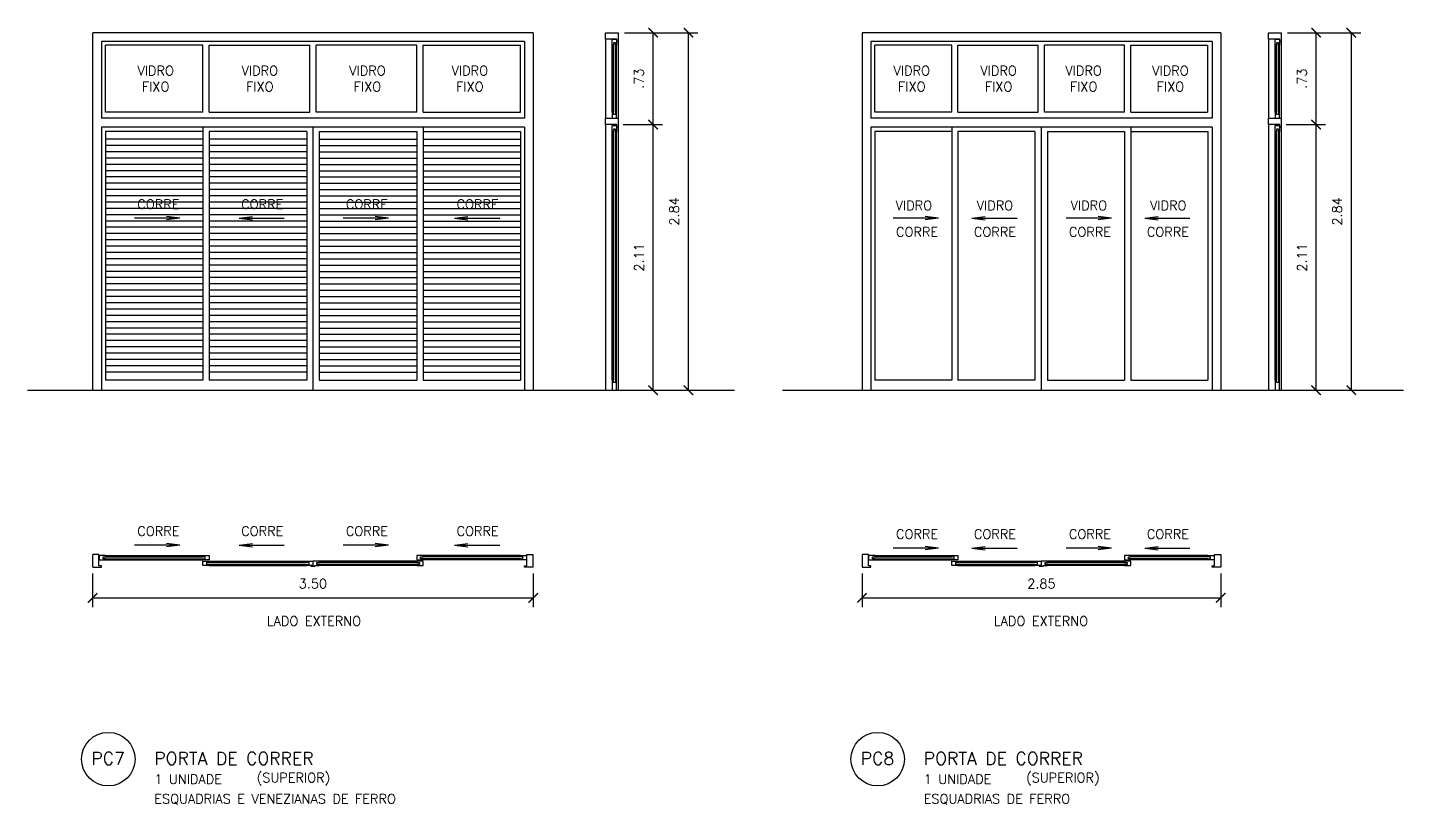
# Model space of a CAD drawing. Header units: millimetres. Extents: x 193 to 586, y 108 to 133.
# Drawn here: x 289.79 to 300.72, y 125.87 to 132.04 of the extents above; entities that cross this region are included whole.
import ezdxf

# ---------------------------------------------------------------- set-up
doc = ezdxf.new("R2010")
doc.units = ezdxf.units.MM
for name, color, linetype in [('CAIX', 2, 'Continuous'), ('CAIXN', 7, 'Continuous'), ('COTAS', 1, 'Continuous'), ('LVISTA01', 8, 'Continuous'), ('LVISTA02', 1, 'Continuous'), ('REVEST', 2, 'Continuous')]:
    doc.layers.add(name, color=color, linetype=linetype)
doc.styles.add('100-50', font='romans.shx', dxfattribs={"height": 0.125})
doc.styles.add('60-50', font='romans.shx', dxfattribs={"height": 0.075})
doc.dimstyles.new('50', dxfattribs={"dimtxt": 0.1, "dimasz": 2.5, "dimexe": 1.25, "dimexo": 0.625, "dimgap": 0.075, "dimtad": 1, "dimzin": 0, "dimdsep": 46, "dimtxsty": '60-50', "dimcen": 2.5, "dimclrt": 3, "dimadec": 0, "dimazin": 0, "dimtfac": 1, "dimtmove": 0, "dimatfit": 3, "dimfxl": 1, "dimarcsym": 0})

# ---------------------------------------------------------------- blocks, each defined once
blk = doc.blocks.new('_ARCHTICK')
at = {"color": 0, "linetype": 'ByBlock', "const_width": 0.15}
blk.add_lwpolyline([(-0.5, -0.5), (0.5, 0.5)], dxfattribs=at)
blk = doc.blocks.new('*D68')
at = {"color": 0, "linetype": 'ByBlock'}
for p, q in [((118.808, 234.075), (119.121, 234.075)), ((119.046, 231.965), (119.046, 234.075)), ((118.806, 231.965), (119.121, 231.965))]:
    blk.add_line(p, q, dxfattribs=at)
at = {"layer": 'DEFPOINTS', "color": 0, "linetype": 'ByBlock'}
for p in [(118.758, 234.075), (119.046, 234.075), (118.756, 231.965)]:
    blk.add_point(p, dxfattribs=at)
at = {"color": 0, "linetype": 'ByBlock', "xscale": 0.075, "yscale": 0.075, "zscale": 0.075}
for p, rotation in [((119.046, 234.075), 90), ((119.046, 231.965), 270)]:
    blk.add_blockref('_ARCHTICK', p, dxfattribs=dict(at, rotation=rotation))
at = {"color": 3, "linetype": 'ByBlock', "insert": (118.933, 233.02), "char_height": 0.075, "attachment_point": 5, "rotation": 90, "style": '60-50'}
blk.add_mtext('2.11', dxfattribs=at)
blk = doc.blocks.new('*D69')
at = {"color": 0, "linetype": 'ByBlock'}
for p, q in [((118.818, 234.805), (119.121, 234.805)), ((119.046, 234.075), (119.046, 234.805))]:
    blk.add_line(p, q, dxfattribs=at)
at = {"layer": 'DEFPOINTS', "color": 0, "linetype": 'ByBlock'}
for p in [(118.768, 234.805), (119.046, 234.805), (118.758, 234.075)]:
    blk.add_point(p, dxfattribs=at)
at = {"color": 0, "linetype": 'ByBlock', "xscale": 0.075, "yscale": 0.075, "zscale": 0.075}
for p, rotation in [((119.046, 234.805), 90), ((119.046, 234.075), 270)]:
    blk.add_blockref('_ARCHTICK', p, dxfattribs=dict(at, rotation=rotation))
at = {"color": 3, "linetype": 'ByBlock', "insert": (118.933, 234.44), "char_height": 0.075, "attachment_point": 5, "rotation": 90, "style": '60-50'}
blk.add_mtext('.73', dxfattribs=at)
blk = doc.blocks.new('*D70')
at = {"color": 0, "linetype": 'ByBlock'}
for p, q in [((119.096, 234.805), (119.401, 234.805)), ((119.326, 231.965), (119.326, 234.805)), ((119.096, 231.965), (119.401, 231.965))]:
    blk.add_line(p, q, dxfattribs=at)
at = {"layer": 'DEFPOINTS', "color": 0, "linetype": 'ByBlock'}
for p in [(119.046, 234.805), (119.326, 234.805), (119.046, 231.965)]:
    blk.add_point(p, dxfattribs=at)
at = {"color": 0, "linetype": 'ByBlock', "xscale": 0.075, "yscale": 0.075, "zscale": 0.075}
for p, rotation in [((119.326, 234.805), 90), ((119.326, 231.965), 270)]:
    blk.add_blockref('_ARCHTICK', p, dxfattribs=dict(at, rotation=rotation))
at = {"color": 3, "linetype": 'ByBlock', "insert": (119.213, 233.385), "char_height": 0.075, "attachment_point": 5, "rotation": 90, "style": '60-50'}
blk.add_mtext('2.84', dxfattribs=at)
blk = doc.blocks.new('*D71')
at = {"color": 0, "linetype": 'ByBlock'}
for p, q in [((120.452, 230.494), (120.452, 230.225)), ((123.952, 230.494), (123.952, 230.225)), ((120.452, 230.3), (123.952, 230.3))]:
    blk.add_line(p, q, dxfattribs=at)
at = {"layer": 'DEFPOINTS', "color": 0, "linetype": 'ByBlock'}
for p in [(120.452, 230.544), (123.952, 230.544), (123.952, 230.3)]:
    blk.add_point(p, dxfattribs=at)
at = {"color": 0, "linetype": 'ByBlock', "xscale": 0.075, "yscale": 0.075, "zscale": 0.075, "rotation": 180}
blk.add_blockref('_ARCHTICK', (120.452, 230.3), dxfattribs=at)
at = {"color": 0, "linetype": 'ByBlock', "xscale": 0.075, "yscale": 0.075, "zscale": 0.075}
blk.add_blockref('_ARCHTICK', (123.952, 230.3), dxfattribs=at)
at = {"color": 3, "linetype": 'ByBlock', "insert": (122.202, 230.413), "char_height": 0.075, "attachment_point": 5, "style": '60-50'}
blk.add_mtext('3.50', dxfattribs=at)
blk = doc.blocks.new('*D72')
at = {"color": 0, "linetype": 'ByBlock'}
for p, q in [((124.508, 234.075), (124.821, 234.075)), ((124.746, 231.965), (124.746, 234.075)), ((124.506, 231.965), (124.821, 231.965))]:
    blk.add_line(p, q, dxfattribs=at)
at = {"layer": 'DEFPOINTS', "color": 0, "linetype": 'ByBlock'}
for p in [(124.458, 234.075), (124.746, 234.075), (124.456, 231.965)]:
    blk.add_point(p, dxfattribs=at)
at = {"color": 0, "linetype": 'ByBlock', "xscale": 0.075, "yscale": 0.075, "zscale": 0.075}
for p, rotation in [((124.746, 234.075), 90), ((124.746, 231.965), 270)]:
    blk.add_blockref('_ARCHTICK', p, dxfattribs=dict(at, rotation=rotation))
at = {"color": 3, "linetype": 'ByBlock', "insert": (124.634, 233.02), "char_height": 0.075, "attachment_point": 5, "rotation": 90, "style": '60-50'}
blk.add_mtext('2.11', dxfattribs=at)
blk = doc.blocks.new('*D73')
at = {"color": 0, "linetype": 'ByBlock'}
for p, q in [((124.518, 234.805), (124.821, 234.805)), ((124.746, 234.075), (124.746, 234.805))]:
    blk.add_line(p, q, dxfattribs=at)
at = {"layer": 'DEFPOINTS', "color": 0, "linetype": 'ByBlock'}
for p in [(124.468, 234.805), (124.746, 234.805), (124.458, 234.075)]:
    blk.add_point(p, dxfattribs=at)
at = {"color": 0, "linetype": 'ByBlock', "xscale": 0.075, "yscale": 0.075, "zscale": 0.075}
for p, rotation in [((124.746, 234.805), 90), ((124.746, 234.075), 270)]:
    blk.add_blockref('_ARCHTICK', p, dxfattribs=dict(at, rotation=rotation))
at = {"color": 3, "linetype": 'ByBlock', "insert": (124.634, 234.44), "char_height": 0.075, "attachment_point": 5, "rotation": 90, "style": '60-50'}
blk.add_mtext('.73', dxfattribs=at)
blk = doc.blocks.new('*D74')
at = {"color": 0, "linetype": 'ByBlock'}
for p, q in [((124.796, 234.805), (125.101, 234.805)), ((125.026, 231.965), (125.026, 234.805)), ((124.796, 231.965), (125.101, 231.965))]:
    blk.add_line(p, q, dxfattribs=at)
at = {"layer": 'DEFPOINTS', "color": 0, "linetype": 'ByBlock'}
for p in [(124.746, 234.805), (125.026, 234.805), (124.746, 231.965)]:
    blk.add_point(p, dxfattribs=at)
at = {"color": 0, "linetype": 'ByBlock', "xscale": 0.075, "yscale": 0.075, "zscale": 0.075}
for p, rotation in [((125.026, 234.805), 90), ((125.026, 231.965), 270)]:
    blk.add_blockref('_ARCHTICK', p, dxfattribs=dict(at, rotation=rotation))
at = {"color": 3, "linetype": 'ByBlock', "insert": (124.913, 233.385), "char_height": 0.075, "attachment_point": 5, "rotation": 90, "style": '60-50'}
blk.add_mtext('2.84', dxfattribs=at)
blk = doc.blocks.new('*D75')
at = {"color": 0, "linetype": 'ByBlock'}
for p, q in [((126.183, 230.494), (126.183, 230.225)), ((129.033, 230.494), (129.033, 230.225)), ((126.183, 230.3), (129.033, 230.3))]:
    blk.add_line(p, q, dxfattribs=at)
at = {"layer": 'DEFPOINTS', "color": 0, "linetype": 'ByBlock'}
for p in [(126.183, 230.544), (129.033, 230.544), (129.033, 230.3)]:
    blk.add_point(p, dxfattribs=at)
at = {"color": 0, "linetype": 'ByBlock', "xscale": 0.075, "yscale": 0.075, "zscale": 0.075, "rotation": 180}
blk.add_blockref('_ARCHTICK', (126.183, 230.3), dxfattribs=at)
at = {"color": 0, "linetype": 'ByBlock', "xscale": 0.075, "yscale": 0.075, "zscale": 0.075}
blk.add_blockref('_ARCHTICK', (129.033, 230.3), dxfattribs=at)
at = {"color": 3, "linetype": 'ByBlock', "insert": (127.608, 230.413), "char_height": 0.075, "attachment_point": 5, "style": '60-50'}
blk.add_mtext('2.85', dxfattribs=at)

msp = doc.modelspace()

# ---------------------------------------------------------------- linework, layer by layer
at = {"layer": 'CAIX', "color": 1}
for p, q in [((294.434, 131.3696), (294.434, 131.8996)), ((294.469, 131.3696), (294.469, 131.8996)), ((299.7006, 131.3696), (299.7006, 131.8996)), ((299.7356, 131.3696), (299.7356, 131.8996)), ((294.434, 129.2396), (294.434, 131.2137)), ((294.469, 129.2396), (294.469, 131.2137)), ((299.7006, 129.2396), (299.7006, 131.2137)), ((299.7356, 129.2396), (299.7356, 131.2137)), ((290.4093, 127.846), (291.1818, 127.846)), ((290.4093, 127.811), (291.1818, 127.811)), ((291.2318, 127.801), (292.0068, 127.801)), ((292.8843, 127.801), (292.1068, 127.801)), ((293.7043, 127.846), (292.9318, 127.846)), ((293.7043, 127.811), (292.9318, 127.811)), ((296.5212, 127.846), (297.1306, 127.846)), ((296.5212, 127.811), (297.1306, 127.811)), ((297.1806, 127.801), (297.7925, 127.801)), ((298.5069, 127.801), (297.8925, 127.801)), ((299.1662, 127.846), (298.5544, 127.846)), ((299.1662, 127.811), (298.5544, 127.811)), ((291.2318, 127.766), (292.0068, 127.766)), ((292.8843, 127.766), (292.1068, 127.766)), ((297.1806, 127.766), (297.7925, 127.766)), ((298.5069, 127.766), (297.8925, 127.766))]:
    msp.add_line(p, q, dxfattribs=at)
at = {"layer": 'CAIX'}
for p, q in [((294.444, 131.3696), (294.444, 131.8996)), ((294.459, 131.3696), (294.459, 131.8996)), ((299.7106, 131.3696), (299.7106, 131.8996)), ((299.7256, 131.3696), (299.7256, 131.8996)), ((294.444, 129.2396), (294.444, 131.2137)), ((294.459, 129.2396), (294.459, 131.2137)), ((299.7106, 129.2396), (299.7106, 131.2137)), ((299.7256, 129.2396), (299.7256, 131.2137)), ((290.9993, 130.5253), (290.8933, 130.5385)), ((290.9993, 130.5253), (290.8933, 130.512)), ((291.4697, 130.5253), (291.5756, 130.5385)), ((291.4697, 130.5253), (291.5756, 130.512)), ((292.6558, 130.5253), (292.5498, 130.5385)), ((292.6558, 130.5253), (292.5498, 130.512)), ((293.1809, 130.5253), (293.2869, 130.5385)), ((293.1809, 130.5253), (293.2869, 130.512)), ((297.0262, 130.5253), (296.9202, 130.5385)), ((297.0262, 130.5253), (296.9202, 130.512)), ((297.2905, 130.5253), (297.3965, 130.5385)), ((297.2905, 130.5253), (297.3965, 130.512)), ((298.3998, 130.5253), (298.2939, 130.5385)), ((298.3998, 130.5253), (298.2939, 130.512)), ((298.6642, 130.5253), (298.7701, 130.5385)), ((298.6642, 130.5253), (298.7701, 130.512)), ((290.9993, 127.9284), (290.8933, 127.9417)), ((290.9993, 127.9284), (290.8933, 127.9152)), ((291.4697, 127.9284), (291.5756, 127.9417)), ((291.4697, 127.9284), (291.5756, 127.9152)), ((292.6558, 127.9284), (292.5498, 127.9417)), ((292.6558, 127.9284), (292.5498, 127.9152)), ((293.1809, 127.9284), (293.2869, 127.9417)), ((293.1809, 127.9284), (293.2869, 127.9152)), ((297.0262, 127.9048), (296.9202, 127.918)), ((297.0262, 127.9048), (296.9202, 127.8915)), ((297.2905, 127.9048), (297.3965, 127.918)), ((297.2905, 127.9048), (297.3965, 127.8915)), ((298.3998, 127.9048), (298.2939, 127.918)), ((298.3998, 127.9048), (298.2939, 127.8915)), ((298.6642, 127.9048), (298.7701, 127.918)), ((298.6642, 127.9048), (298.7701, 127.8915)), ((290.3068, 127.7535), (290.3068, 127.8535)), ((290.3918, 127.836), (291.1818, 127.836)), ((290.3918, 127.821), (291.1818, 127.821)), ((291.2143, 127.791), (292.0068, 127.791)), ((292.8818, 127.791), (292.1068, 127.791)), ((293.7043, 127.836), (292.9318, 127.836)), ((293.7043, 127.821), (292.9318, 127.821)), ((293.8068, 127.7535), (293.8068, 127.8535)), ((296.4187, 127.8535), (296.4187, 127.7535)), ((296.5037, 127.836), (297.1306, 127.836)), ((296.5037, 127.821), (297.1306, 127.821)), ((297.1631, 127.791), (297.7925, 127.791)), ((298.5044, 127.791), (297.8925, 127.791)), ((299.1662, 127.836), (298.5544, 127.836)), ((299.1662, 127.821), (298.5544, 127.821)), ((299.2687, 127.8535), (299.2687, 127.7535)), ((291.2143, 127.776), (292.0068, 127.776)), ((292.8818, 127.776), (292.1068, 127.776)), ((297.1631, 127.776), (297.7925, 127.776)), ((298.5044, 127.776), (297.8925, 127.776))]:
    msp.add_line(p, q, dxfattribs=at)
at = {"layer": 'CAIX', "color": 7}
for p, q in [((290.9993, 130.5253), (290.6401, 130.5253)), ((291.4697, 130.5253), (291.8289, 130.5253)), ((292.6558, 130.5253), (292.2966, 130.5253)), ((293.1809, 130.5253), (293.5401, 130.5253)), ((297.0262, 130.5253), (296.667, 130.5253)), ((297.2905, 130.5253), (297.6497, 130.5253)), ((298.3998, 130.5253), (298.0406, 130.5253)), ((298.6642, 130.5253), (299.0234, 130.5253)), ((290.9993, 127.9284), (290.6401, 127.9284)), ((291.4697, 127.9284), (291.8289, 127.9284)), ((292.6558, 127.9284), (292.2966, 127.9284)), ((293.1809, 127.9284), (293.5401, 127.9284)), ((297.0262, 127.9048), (296.667, 127.9048)), ((297.2905, 127.9048), (297.6497, 127.9048)), ((298.3998, 127.9048), (298.0406, 127.9048)), ((298.6642, 127.9048), (299.0234, 127.9048))]:
    msp.add_line(p, q, dxfattribs=at)
at = {"layer": 'CAIX'}
for points in [[(294.4815, 131.9996), (294.4815, 131.9296), (294.4715, 131.9296), (294.4715, 131.9496), (294.3815, 131.9496), (294.3815, 131.9996)], [(294.469, 131.9496), (294.469, 131.8996), (294.459, 131.8996), (294.459, 131.9196), (294.444, 131.9196), (294.444, 131.8996), (294.434, 131.8996), (294.434, 131.9496)], [(299.7481, 131.9996), (299.7481, 131.9296), (299.7381, 131.9296), (299.7381, 131.9496), (299.6481, 131.9496), (299.6481, 131.9996)], [(299.7356, 131.9496), (299.7356, 131.8996), (299.7256, 131.8996), (299.7256, 131.9196), (299.7106, 131.9196), (299.7106, 131.8996), (299.7006, 131.8996), (299.7006, 131.9496)], [(294.4815, 131.3196), (294.4815, 131.2496), (294.4715, 131.2496), (294.4715, 131.2696), (294.3815, 131.2696), (294.3815, 131.3196)], [(294.469, 131.3196), (294.469, 131.3696), (294.459, 131.3696), (294.459, 131.3496), (294.444, 131.3496), (294.444, 131.3696), (294.434, 131.3696), (294.434, 131.3196)], [(299.7481, 131.3196), (299.7481, 131.2496), (299.7381, 131.2496), (299.7381, 131.2696), (299.6481, 131.2696), (299.6481, 131.3196)], [(299.7356, 131.3196), (299.7356, 131.3696), (299.7256, 131.3696), (299.7256, 131.3496), (299.7106, 131.3496), (299.7106, 131.3696), (299.7006, 131.3696), (299.7006, 131.3196)], [(294.469, 131.2637), (294.469, 131.2137), (294.459, 131.2137), (294.459, 131.2337), (294.444, 131.2337), (294.444, 131.2137), (294.434, 131.2137), (294.434, 131.2637)], [(299.7356, 131.2637), (299.7356, 131.2137), (299.7256, 131.2137), (299.7256, 131.2337), (299.7106, 131.2337), (299.7106, 131.2137), (299.7006, 131.2137), (299.7006, 131.2637)], [(294.469, 129.1596), (294.469, 129.2396), (294.459, 129.2396), (294.459, 129.2196), (294.444, 129.2196), (294.444, 129.2396), (294.434, 129.2396), (294.434, 129.1596)], [(299.7356, 129.1596), (299.7356, 129.2396), (299.7256, 129.2396), (299.7256, 129.2196), (299.7106, 129.2196), (299.7106, 129.2396), (299.7006, 129.2396), (299.7006, 129.1596)], [(290.3593, 127.811), (290.4093, 127.811), (290.4093, 127.821), (290.3893, 127.821), (290.3893, 127.836), (290.4093, 127.836), (290.4093, 127.846), (290.3593, 127.846)], [(291.2318, 127.811), (291.1818, 127.811), (291.1818, 127.821), (291.2018, 127.821), (291.2018, 127.836), (291.1818, 127.836), (291.1818, 127.846), (291.2318, 127.846)], [(291.1818, 127.801), (291.2318, 127.801), (291.2318, 127.791), (291.2118, 127.791), (291.2118, 127.776), (291.2318, 127.776), (291.2318, 127.766), (291.1818, 127.766)], [(292.0268, 127.776), (292.0268, 127.791), (292.0068, 127.791), (292.0068, 127.801), (292.0568, 127.801), (292.0568, 127.766), (292.0068, 127.766), (292.0068, 127.776)], [(292.1068, 127.776), (292.0868, 127.776), (292.0868, 127.791), (292.1068, 127.791), (292.1068, 127.801), (292.0568, 127.801), (292.0568, 127.766), (292.0394, 127.766), (292.0394, 127.7605), (292.0718, 127.7605), (292.0718, 127.766), (292.1068, 127.766)], [(292.8818, 127.811), (292.9318, 127.811), (292.9318, 127.821), (292.9118, 127.821), (292.9118, 127.836), (292.9318, 127.836), (292.9318, 127.846), (292.8818, 127.846)], [(292.9318, 127.801), (292.8818, 127.801), (292.8818, 127.791), (292.9018, 127.791), (292.9018, 127.776), (292.8818, 127.776), (292.8818, 127.766), (292.9318, 127.766)], [(293.7543, 127.811), (293.7043, 127.811), (293.7043, 127.821), (293.7243, 127.821), (293.7243, 127.836), (293.7043, 127.836), (293.7043, 127.846), (293.7543, 127.846)], [(296.4712, 127.811), (296.5212, 127.811), (296.5212, 127.821), (296.5012, 127.821), (296.5012, 127.836), (296.5212, 127.836), (296.5212, 127.846), (296.4712, 127.846)], [(297.1806, 127.811), (297.1306, 127.811), (297.1306, 127.821), (297.1506, 127.821), (297.1506, 127.836), (297.1306, 127.836), (297.1306, 127.846), (297.1806, 127.846)], [(297.1306, 127.801), (297.1806, 127.801), (297.1806, 127.791), (297.1606, 127.791), (297.1606, 127.776), (297.1806, 127.776), (297.1806, 127.766), (297.1306, 127.766)], [(297.8125, 127.776), (297.8125, 127.791), (297.7925, 127.791), (297.7925, 127.801), (297.8425, 127.801), (297.8425, 127.766), (297.7925, 127.766), (297.7925, 127.776)], [(297.8925, 127.776), (297.8725, 127.776), (297.8725, 127.791), (297.8925, 127.791), (297.8925, 127.801), (297.8425, 127.801), (297.8425, 127.766), (297.8251, 127.766), (297.8251, 127.7605), (297.8575, 127.7605), (297.8575, 127.766), (297.8925, 127.766)], [(298.5044, 127.811), (298.5544, 127.811), (298.5544, 127.821), (298.5344, 127.821), (298.5344, 127.836), (298.5544, 127.836), (298.5544, 127.846), (298.5044, 127.846)], [(298.5544, 127.801), (298.5044, 127.801), (298.5044, 127.791), (298.5244, 127.791), (298.5244, 127.776), (298.5044, 127.776), (298.5044, 127.766), (298.5544, 127.766)], [(299.2162, 127.811), (299.1662, 127.811), (299.1662, 127.821), (299.1862, 127.821), (299.1862, 127.836), (299.1662, 127.836), (299.1662, 127.846), (299.2162, 127.846)]]:
    msp.add_lwpolyline(points, close=True, dxfattribs=at)
for points in [[(290.3068, 127.7535), (290.3768, 127.7535), (290.3768, 127.7635), (290.3568, 127.7635), (290.3568, 127.8535), (290.3068, 127.8535)], [(293.8068, 127.7535), (293.7368, 127.7535), (293.7368, 127.7635), (293.7568, 127.7635), (293.7568, 127.8535), (293.8068, 127.8535)], [(296.4187, 127.7535), (296.4887, 127.7535), (296.4887, 127.7635), (296.4687, 127.7635), (296.4687, 127.8535), (296.4187, 127.8535)], [(299.2687, 127.7535), (299.1987, 127.7535), (299.1987, 127.7635), (299.2187, 127.7635), (299.2187, 127.8535), (299.2687, 127.8535)]]:
    msp.add_lwpolyline(points, dxfattribs=at)
at = {"layer": 'CAIXN', "color": 8, "ltscale": 0.5}
for centre in [(290.4309, 126.2284), (296.5428, 126.2284)]:
    msp.add_circle(centre, 0.2125, dxfattribs=at)
at = {"layer": 'LVISTA01'}
for p, q in [((291.1818, 131.8996), (290.4093, 131.8996)), ((290.4093, 131.3696), (290.4093, 131.8996)), ((291.1818, 131.3696), (291.1818, 131.8996)), ((291.2318, 131.3696), (291.2318, 131.8996)), ((291.2318, 131.8996), (292.0318, 131.8996)), ((292.0318, 131.3696), (292.0318, 131.8996)), ((292.8818, 131.8996), (292.0818, 131.8996)), ((292.0818, 131.3696), (292.0818, 131.8996)), ((292.8818, 131.3696), (292.8818, 131.8996)), ((292.9318, 131.8996), (293.7043, 131.8996)), ((292.9318, 131.3696), (292.9318, 131.8996)), ((293.7043, 131.3696), (293.7043, 131.8996)), ((297.1306, 131.8996), (296.5212, 131.8996)), ((296.5212, 131.3696), (296.5212, 131.8996)), ((297.1306, 131.3696), (297.1306, 131.8996)), ((297.1806, 131.3696), (297.1806, 131.8996)), ((297.1806, 131.8996), (297.8175, 131.8996)), ((297.8175, 131.3696), (297.8175, 131.8996)), ((298.5044, 131.8996), (297.8675, 131.8996)), ((297.8675, 131.3696), (297.8675, 131.8996)), ((298.5044, 131.3696), (298.5044, 131.8996)), ((298.5544, 131.8996), (299.1637, 131.8996)), ((298.5544, 131.3696), (298.5544, 131.8996)), ((299.1662, 131.3696), (299.1662, 131.8996)), ((291.1818, 131.3696), (290.4093, 131.3696)), ((291.2318, 131.3696), (292.0318, 131.3696)), ((292.8818, 131.3696), (292.0818, 131.3696)), ((292.9318, 131.3696), (293.7043, 131.3696)), ((297.1306, 131.3696), (296.5212, 131.3696)), ((297.1806, 131.3696), (297.8175, 131.3696)), ((298.5044, 131.3696), (297.8675, 131.3696)), ((298.5544, 131.3696), (299.1637, 131.3696)), ((290.4093, 131.2137), (290.4093, 129.2396)), ((291.1818, 131.2137), (290.4093, 131.2137)), ((291.1818, 131.2496), (291.1818, 129.2396)), ((292.0068, 131.2137), (291.2318, 131.2137)), ((291.2318, 131.2137), (291.2318, 129.2396)), ((292.0068, 131.2137), (292.0068, 129.2396)), ((292.1068, 131.2137), (292.8818, 131.2137)), ((292.1068, 131.2137), (292.1068, 129.2396)), ((292.8818, 131.2137), (292.8818, 129.2396)), ((292.9318, 131.2496), (292.9318, 129.2396)), ((292.9318, 131.2137), (293.7043, 131.2137)), ((293.7043, 131.2137), (293.7043, 129.2396)), ((296.5212, 131.2137), (296.5212, 129.2396)), ((297.1306, 131.2137), (296.5212, 131.2137)), ((297.1306, 131.2496), (297.1306, 129.2396)), ((297.7925, 131.2137), (297.1806, 131.2137)), ((297.1806, 131.2137), (297.1806, 129.2396)), ((297.7925, 131.2137), (297.7925, 129.2396)), ((297.8925, 131.2137), (298.5044, 131.2137)), ((297.8925, 131.2137), (297.8925, 129.2396)), ((298.5044, 131.2137), (298.5044, 129.2396)), ((298.5544, 131.2496), (298.5544, 129.2396)), ((298.5544, 131.2137), (299.1637, 131.2137)), ((299.1662, 131.2137), (299.1662, 129.2396)), ((291.1818, 131.1537), (290.4093, 131.1537)), ((291.1818, 131.1037), (290.4093, 131.1037)), ((292.0068, 131.1537), (291.2318, 131.1537)), ((292.0068, 131.1037), (291.2318, 131.1037)), ((292.1068, 131.1537), (292.8818, 131.1537)), ((292.1068, 131.1037), (292.8818, 131.1037)), ((292.9318, 131.1537), (293.7043, 131.1537)), ((292.9318, 131.1037), (293.7043, 131.1037)), ((291.1818, 131.0537), (290.4093, 131.0537)), ((291.1818, 131.0037), (290.4093, 131.0037)), ((291.1818, 130.9537), (290.4093, 130.9537)), ((292.0068, 131.0537), (291.2318, 131.0537)), ((292.0068, 131.0037), (291.2318, 131.0037)), ((292.0068, 130.9537), (291.2318, 130.9537)), ((292.1068, 131.0537), (292.8818, 131.0537)), ((292.1068, 131.0037), (292.8818, 131.0037)), ((292.1068, 130.9537), (292.8818, 130.9537)), ((292.9318, 131.0537), (293.7043, 131.0537)), ((292.9318, 131.0037), (293.7043, 131.0037)), ((292.9318, 130.9537), (293.7043, 130.9537)), ((291.1818, 130.9037), (290.4093, 130.9037)), ((291.1818, 130.8537), (290.4093, 130.8537)), ((292.0068, 130.9037), (291.2318, 130.9037)), ((292.0068, 130.8537), (291.2318, 130.8537)), ((292.1068, 130.9037), (292.8818, 130.9037)), ((292.1068, 130.8537), (292.8818, 130.8537)), ((292.9318, 130.9037), (293.7043, 130.9037)), ((292.9318, 130.8537), (293.7043, 130.8537)), ((291.1818, 130.8037), (290.4093, 130.8037)), ((291.1818, 130.7537), (290.4093, 130.7537)), ((292.0068, 130.8037), (291.2318, 130.8037)), ((292.0068, 130.7537), (291.2318, 130.7537)), ((292.1068, 130.8037), (292.8818, 130.8037)), ((292.1068, 130.7537), (292.8818, 130.7537)), ((292.9318, 130.8037), (293.7043, 130.8037)), ((292.9318, 130.7537), (293.7043, 130.7537)), ((291.1818, 130.7037), (290.4093, 130.7037)), ((291.1818, 130.6537), (290.4093, 130.6537)), ((292.0068, 130.7037), (291.2318, 130.7037)), ((292.0068, 130.6537), (291.2318, 130.6537)), ((292.1068, 130.7037), (292.8818, 130.7037)), ((292.1068, 130.6537), (292.8818, 130.6537)), ((292.9318, 130.7037), (293.7043, 130.7037)), ((292.9318, 130.6537), (293.7043, 130.6537)), ((291.1818, 130.6037), (290.4093, 130.6037)), ((291.1818, 130.5537), (290.4093, 130.5537)), ((292.0068, 130.6037), (291.2318, 130.6037)), ((292.0068, 130.5537), (291.2318, 130.5537)), ((292.1068, 130.6037), (292.8818, 130.6037)), ((292.1068, 130.5537), (292.8818, 130.5537)), ((292.9318, 130.6037), (293.7043, 130.6037)), ((292.9318, 130.5537), (293.7043, 130.5537)), ((291.1818, 130.5037), (290.4093, 130.5037)), ((291.1818, 130.4537), (290.4093, 130.4537)), ((291.1818, 130.4037), (290.4093, 130.4037)), ((292.0068, 130.5037), (291.2318, 130.5037)), ((292.0068, 130.4537), (291.2318, 130.4537)), ((292.0068, 130.4037), (291.2318, 130.4037)), ((292.1068, 130.5037), (292.8818, 130.5037)), ((292.1068, 130.4537), (292.8818, 130.4537)), ((292.1068, 130.4037), (292.8818, 130.4037)), ((292.9318, 130.5037), (293.7043, 130.5037)), ((292.9318, 130.4537), (293.7043, 130.4537)), ((292.9318, 130.4037), (293.7043, 130.4037)), ((291.1818, 130.3537), (290.4093, 130.3537)), ((291.1818, 130.3037), (290.4093, 130.3037)), ((292.0068, 130.3537), (291.2318, 130.3537)), ((292.0068, 130.3037), (291.2318, 130.3037)), ((292.1068, 130.3537), (292.8818, 130.3537)), ((292.1068, 130.3037), (292.8818, 130.3037)), ((292.9318, 130.3537), (293.7043, 130.3537)), ((292.9318, 130.3037), (293.7043, 130.3037)), ((291.1818, 130.2537), (290.4093, 130.2537)), ((291.1818, 130.2037), (290.4093, 130.2037)), ((292.0068, 130.2537), (291.2318, 130.2537)), ((292.0068, 130.2037), (291.2318, 130.2037)), ((292.1068, 130.2537), (292.8818, 130.2537)), ((292.1068, 130.2037), (292.8818, 130.2037)), ((292.9318, 130.2537), (293.7043, 130.2537)), ((292.9318, 130.2037), (293.7043, 130.2037)), ((291.1818, 130.1537), (290.4093, 130.1537)), ((291.1818, 130.1037), (290.4093, 130.1037)), ((292.0068, 130.1537), (291.2318, 130.1537)), ((292.0068, 130.1037), (291.2318, 130.1037)), ((292.1068, 130.1537), (292.8818, 130.1537)), ((292.1068, 130.1037), (292.8818, 130.1037)), ((292.9318, 130.1537), (293.7043, 130.1537)), ((292.9318, 130.1037), (293.7043, 130.1037)), ((291.1818, 130.0537), (290.4093, 130.0537)), ((291.1818, 130.0037), (290.4093, 130.0037)), ((292.0068, 130.0537), (291.2318, 130.0537)), ((292.0068, 130.0037), (291.2318, 130.0037)), ((292.1068, 130.0537), (292.8818, 130.0537)), ((292.1068, 130.0037), (292.8818, 130.0037)), ((292.9318, 130.0537), (293.7043, 130.0537)), ((292.9318, 130.0037), (293.7043, 130.0037)), ((291.1818, 129.9537), (290.4093, 129.9537)), ((291.1818, 129.9037), (290.4093, 129.9037)), ((292.0068, 129.9537), (291.2318, 129.9537)), ((292.0068, 129.9037), (291.2318, 129.9037)), ((292.1068, 129.9537), (292.8818, 129.9537)), ((292.1068, 129.9037), (292.8818, 129.9037)), ((292.9318, 129.9537), (293.7043, 129.9537)), ((292.9318, 129.9037), (293.7043, 129.9037)), ((291.1818, 129.8537), (290.4093, 129.8537)), ((291.1818, 129.8037), (290.4093, 129.8037)), ((291.1818, 129.7537), (290.4093, 129.7537)), ((292.0068, 129.8537), (291.2318, 129.8537)), ((292.0068, 129.8037), (291.2318, 129.8037)), ((292.0068, 129.7537), (291.2318, 129.7537)), ((292.1068, 129.8537), (292.8818, 129.8537)), ((292.1068, 129.8037), (292.8818, 129.8037)), ((292.1068, 129.7537), (292.8818, 129.7537)), ((292.9318, 129.8537), (293.7043, 129.8537)), ((292.9318, 129.8037), (293.7043, 129.8037)), ((292.9318, 129.7537), (293.7043, 129.7537)), ((291.1818, 129.7037), (290.4093, 129.7037)), ((291.1818, 129.6537), (290.4093, 129.6537)), ((292.0068, 129.7037), (291.2318, 129.7037)), ((292.0068, 129.6537), (291.2318, 129.6537)), ((292.1068, 129.7037), (292.8818, 129.7037)), ((292.1068, 129.6537), (292.8818, 129.6537)), ((292.9318, 129.7037), (293.7043, 129.7037)), ((292.9318, 129.6537), (293.7043, 129.6537)), ((291.1818, 129.6037), (290.4093, 129.6037)), ((291.1818, 129.5537), (290.4093, 129.5537)), ((292.0068, 129.6037), (291.2318, 129.6037)), ((292.0068, 129.5537), (291.2318, 129.5537)), ((292.1068, 129.6037), (292.8818, 129.6037)), ((292.1068, 129.5537), (292.8818, 129.5537)), ((292.9318, 129.6037), (293.7043, 129.6037)), ((292.9318, 129.5537), (293.7043, 129.5537)), ((291.1818, 129.5037), (290.4093, 129.5037)), ((291.1818, 129.4537), (290.4093, 129.4537)), ((292.0068, 129.5037), (291.2318, 129.5037)), ((292.0068, 129.4537), (291.2318, 129.4537)), ((292.1068, 129.5037), (292.8818, 129.5037)), ((292.1068, 129.4537), (292.8818, 129.4537)), ((292.9318, 129.5037), (293.7043, 129.5037)), ((292.9318, 129.4537), (293.7043, 129.4537)), ((291.1818, 129.4037), (290.4093, 129.4037)), ((291.1818, 129.3537), (290.4093, 129.3537)), ((292.0068, 129.4037), (291.2318, 129.4037)), ((292.0068, 129.3537), (291.2318, 129.3537)), ((292.1068, 129.4037), (292.8818, 129.4037)), ((292.1068, 129.3537), (292.8818, 129.3537)), ((292.9318, 129.4037), (293.7043, 129.4037)), ((292.9318, 129.3537), (293.7043, 129.3537)), ((291.1818, 129.3037), (290.4093, 129.3037)), ((291.1818, 129.2396), (290.4093, 129.2396)), ((292.0068, 129.3037), (291.2318, 129.3037)), ((292.0068, 129.2396), (291.2318, 129.2396)), ((292.1068, 129.3037), (292.8818, 129.3037)), ((292.1068, 129.2396), (292.8818, 129.2396)), ((292.9318, 129.3037), (293.7043, 129.3037)), ((292.9318, 129.2396), (293.7043, 129.2396)), ((297.1306, 129.2396), (296.5212, 129.2396)), ((297.7925, 129.2396), (297.1806, 129.2396)), ((297.8925, 129.2396), (298.5044, 129.2396)), ((298.5544, 129.2396), (299.1637, 129.2396))]:
    msp.add_line(p, q, dxfattribs=at)
at = {"layer": 'LVISTA02'}
for p, q in [((290.3068, 129.1596), (290.3068, 131.9996)), ((293.8068, 131.9996), (290.3068, 131.9996)), ((293.8068, 131.9996), (293.8068, 129.1596)), ((294.3815, 131.9496), (294.3815, 131.3196)), ((296.4187, 131.9996), (296.4187, 129.1596)), ((299.2687, 131.9996), (296.4187, 131.9996)), ((299.2687, 131.9996), (299.2687, 129.1596)), ((299.6481, 131.9496), (299.6481, 131.3196)), ((290.3768, 131.9296), (290.3768, 131.3196)), ((293.7368, 131.9296), (290.3768, 131.9296)), ((293.7368, 131.9296), (293.7368, 131.3196)), ((294.4815, 131.9296), (294.4815, 131.3196)), ((296.4887, 131.9296), (296.4887, 131.3196)), ((299.1987, 131.9296), (296.4887, 131.9296)), ((299.1987, 131.9296), (299.1987, 131.3196)), ((299.7481, 131.9296), (299.7481, 131.3196)), ((293.7368, 131.3196), (290.3768, 131.3196)), ((299.1987, 131.3196), (296.4887, 131.3196)), ((293.7368, 131.2496), (290.3768, 131.2496)), ((290.3768, 131.2496), (290.3768, 129.1596)), ((292.0568, 131.2496), (292.0568, 129.1596)), ((293.7368, 131.2496), (293.7368, 129.1596)), ((294.3815, 131.2696), (294.3815, 129.1596)), ((294.4815, 131.2496), (294.4815, 129.1596)), ((299.1987, 131.2496), (296.4887, 131.2496)), ((296.4887, 131.2496), (296.4887, 129.1596)), ((297.8425, 131.2496), (297.8425, 129.1596)), ((299.1987, 131.2496), (299.1987, 129.1596)), ((299.6481, 131.2696), (299.6481, 129.1596)), ((299.7481, 131.2496), (299.7481, 129.1596))]:
    msp.add_line(p, q, dxfattribs=at)
at = {"layer": 'REVEST'}
for p, q in [((289.7893, 129.1596), (295.4048, 129.1596)), ((295.7861, 129.1596), (300.7197, 129.1596))]:
    msp.add_line(p, q, dxfattribs=at)

# ---------------------------------------------------------------- texts
at = {"layer": 'CAIXN', "ltscale": 0.5, "char_height": 0.075, "style": '60-50'}
for s, insert, attachment_point in [('VIDRO', (290.8074, 131.6984), 5), ('VIDRO', (291.6346, 131.6984), 5), ('VIDRO', (292.4894, 131.6984), 5), ('VIDRO', (293.3029, 131.6984), 5), ('VIDRO', (296.8139, 131.6984), 5), ('VIDRO', (297.5033, 131.6984), 5), ('VIDRO', (298.1789, 131.6984), 5), ('VIDRO', (298.8683, 131.6984), 5), ('FIXO', (290.8074, 131.5713), 5), ('FIXO', (291.6346, 131.5713), 5), ('FIXO', (292.4894, 131.5713), 5), ('FIXO', (293.3029, 131.5713), 5), ('FIXO', (296.8139, 131.5713), 5), ('FIXO', (297.5033, 131.5713), 5), ('FIXO', (298.1789, 131.5713), 5), ('FIXO', (298.8683, 131.5713), 5), ('CORRE', (290.8288, 130.6368), 5), ('CORRE', (291.6538, 130.6368), 5), ('CORRE', (292.4853, 130.6368), 5), ('CORRE', (293.365, 130.6368), 5), ('VIDRO', (296.8305, 130.6275), 5), ('VIDRO', (297.4743, 130.6275), 5), ('VIDRO', (298.2203, 130.6275), 5), ('VIDRO', (298.8513, 130.6275), 5), ('CORRE', (296.8557, 130.4172), 5), ('CORRE', (297.4746, 130.4172), 5), ('CORRE', (298.2293, 130.4172), 5), ('CORRE', (298.8482, 130.4172), 5), ('CORRE', (290.8288, 128.04), 5), ('CORRE', (291.6538, 128.04), 5), ('CORRE', (292.4853, 128.04), 5), ('CORRE', (293.365, 128.04), 5), ('CORRE', (296.8557, 128.0163), 5), ('CORRE', (297.4746, 128.0163), 5), ('CORRE', (298.2293, 128.0163), 5), ('CORRE', (298.8482, 128.0163), 5), ('LADO EXTERNO', (292.0643, 127.3256), 5), ('LADO EXTERNO', (297.8397, 127.3256), 5), ('1 UNIDADE', (290.7968, 126.0691), 4), ('(SUPERIOR)', (291.6095, 126.0691), 4), ('1 UNIDADE', (296.9087, 126.0691), 4), ('(SUPERIOR)', (297.7215, 126.0691), 4), ('ESQUADRIAS E VENEZIANAS DE FERRO', (290.7968, 125.9092), 4), ('ESQUADRIAS DE FERRO', (296.9087, 125.9092), 4)]:
    msp.add_mtext(s, dxfattribs=dict(at, insert=insert, attachment_point=attachment_point))
at = {"layer": 'CAIXN', "color": 2, "ltscale": 0.5, "char_height": 0.1, "style": '100-50'}
for s, insert, attachment_point in [('PC7', (290.4298, 126.2341), 5), ('PORTA DE CORRER', (290.7969, 126.2341), 4), ('PC8', (296.5418, 126.2341), 5), ('PORTA DE CORRER', (296.9089, 126.2341), 4)]:
    msp.add_mtext(s, dxfattribs=dict(at, insert=insert, attachment_point=attachment_point))

# ---------------------------------------------------------------- dimensions: what is measured, and where the dimension line sits
at = {"layer": 'COTAS'}
for base, p1, p2, override, picture, middle, set_off in [((294.7593, 131.9996), (294.4715, 131.2696), (294.4815, 131.9996), {"dimasz": 0.075, "dimexe": 0.075, "dimexo": 0.05, "dimzin": 4, "dimblk1": 'ARCHTICK', "dimblk2": 'ARCHTICK', "dimsah": 1, "dimse1": 1, "dimtmove": 2}, '*D69', (294.6468, 131.6346), (175.7134, -102.8052)), ((295.0389, 131.9996), (294.7593, 129.1596), (294.7593, 131.9996), {"dimasz": 0.075, "dimexe": 0.075, "dimexo": 0.05, "dimzin": 4, "dimblk1": 'ARCHTICK', "dimblk2": 'ARCHTICK', "dimsah": 1, "dimtmove": 2}, '*D70', (294.9264, 130.5796), (175.7134, -102.8052)), ((300.0259, 131.9996), (299.7381, 131.2696), (299.7481, 131.9996), {"dimasz": 0.075, "dimexe": 0.075, "dimexo": 0.05, "dimzin": 4, "dimblk1": 'ARCHTICK', "dimblk2": 'ARCHTICK', "dimsah": 1, "dimse1": 1, "dimtmove": 2}, '*D73', (299.9134, 131.6346), (175.2797, -102.8052)), ((300.3055, 131.9996), (300.0259, 129.1596), (300.0259, 131.9996), {"dimasz": 0.075, "dimexe": 0.075, "dimexo": 0.05, "dimzin": 4, "dimblk1": 'ARCHTICK', "dimblk2": 'ARCHTICK', "dimsah": 1, "dimtmove": 2}, '*D74', (300.193, 130.5796), (175.2797, -102.8052)), ((294.7593, 131.2696), (294.469, 129.1596), (294.4715, 131.2696), {"dimasz": 0.075, "dimexe": 0.075, "dimexo": 0.05, "dimzin": 4, "dimblk1": 'ARCHTICK', "dimblk2": 'ARCHTICK', "dimsah": 1, "dimtmove": 2}, '*D68', (294.6468, 130.2146), (175.7134, -102.8052)), ((300.0259, 131.2696), (299.7356, 129.1596), (299.7381, 131.2696), {"dimasz": 0.075, "dimexe": 0.075, "dimexo": 0.05, "dimzin": 4, "dimblk1": 'ARCHTICK', "dimblk2": 'ARCHTICK', "dimsah": 1, "dimtmove": 2}, '*D72', (299.9134, 130.2146), (175.2797, -102.8052))]:
    dim = msp.add_linear_dim(base=base, p1=p1, p2=p2, angle=90, dimstyle='50', override=override, dxfattribs=at)
    dim.commit()
    dim.dimension.update_dxf_attribs({"geometry": picture, "text_midpoint": middle, "insert": set_off})
dim = msp.add_aligned_dim(p1=(290.3068, 127.7535), p2=(293.8068, 127.7535), distance=-0.2435, dimstyle='50', override={"dimasz": 0.075, "dimexe": 0.075, "dimexo": 0.05, "dimzin": 4, "dimblk1": 'ARCHTICK', "dimblk2": 'ARCHTICK', "dimsah": 1, "dimtmove": 2}, dxfattribs=at)
dim.commit()
dim.dimension.update_dxf_attribs({"geometry": '*D71', "text_midpoint": (292.0568, 127.6225), "insert": (169.8543, -102.7902)})
dim = msp.add_linear_dim(base=(299.2687, 127.51), p1=(296.4187, 127.7535), p2=(299.2687, 127.7535), dimstyle='50', override={"dimasz": 0.075, "dimexe": 0.075, "dimexo": 0.05, "dimzin": 4, "dimblk1": 'ARCHTICK', "dimblk2": 'ARCHTICK', "dimsah": 1, "dimtmove": 2}, dxfattribs=at)
dim.commit()
dim.dimension.update_dxf_attribs({"geometry": '*D75', "text_midpoint": (297.8437, 127.6225), "insert": (170.2355, -102.7902)})

doc.saveas('drawing.dxf')
